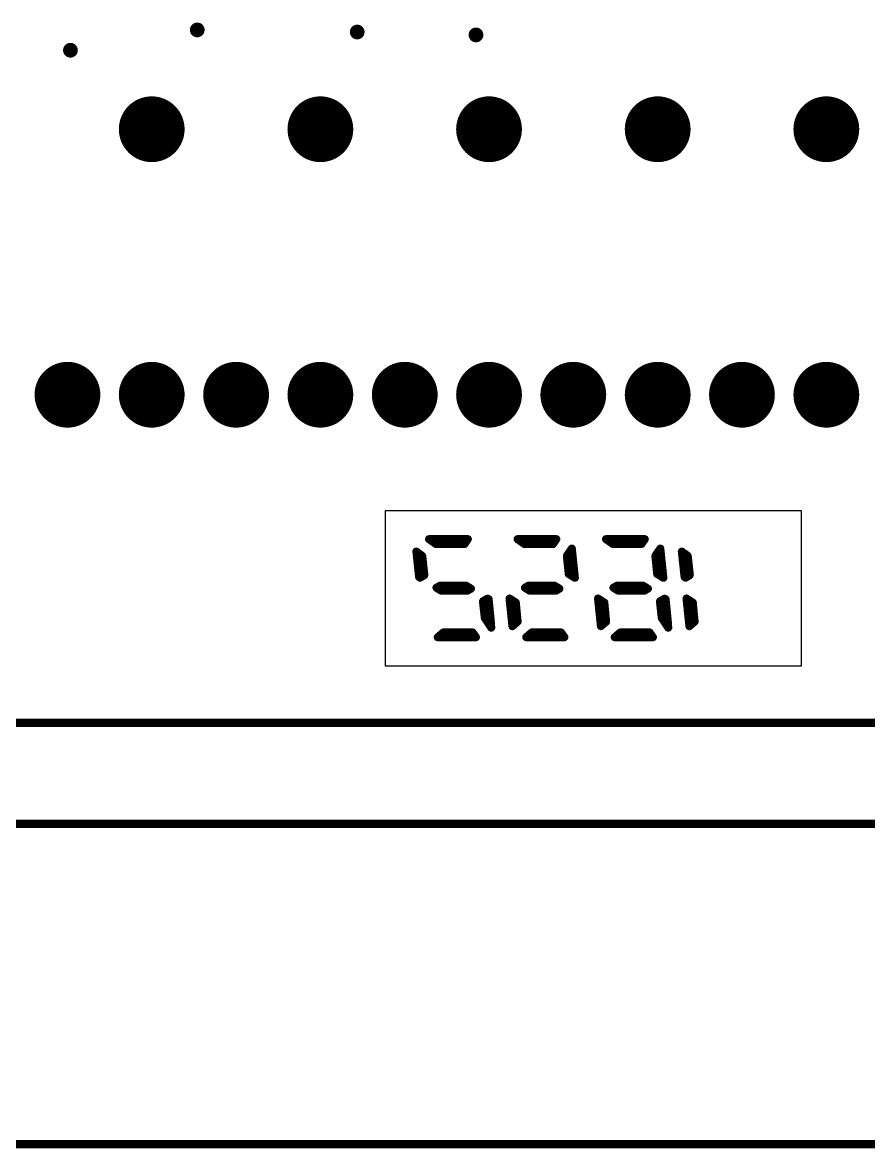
# Model space of a CAD drawing. Header units: inches. Extents: x -10 to 237, y -10 to 218.
# Drawn here: x 48.93 to 69, y -10.1 to 16.61 of the extents above; entities that cross this region are included whole.
import ezdxf

# ---------------------------------------------------------------- set-up
doc = ezdxf.new("R2010")
doc.units = ezdxf.units.IN
doc.header["$MEASUREMENT"] = 0
doc.layers.get('0').update_dxf_attribs({"color": 1})
doc.layers.add('1_DRL', color=12, linetype='Continuous')
doc.layers.add('3_GBS', color=52, linetype='Continuous')

# ---------------------------------------------------------------- blocks, each defined once
blk = doc.blocks.new('D11ROUND0_35001X0_35001')
at = {"const_width": 0.175005}
blk.add_lwpolyline([(0.087502, 0, 1), (-0.087502, 0, 1), (0.087502, 0)], format="xyb", dxfattribs=at)
blk = doc.blocks.new('D13ROUND1_1X1_1')
at = {"const_width": 0.55}
blk.add_lwpolyline([(0.275, 0, 1), (-0.275, 0, 1), (0.275, 0)], format="xyb", dxfattribs=at)
blk = doc.blocks.new('D74ROUND1_5605X1_5605')
at = {"const_width": 0.78025}
blk.add_lwpolyline([(0.390125, 0, 1), (-0.390125, 0, 1), (0.390125, 0)], format="xyb", dxfattribs=at)

msp = doc.modelspace()

# ---------------------------------------------------------------- linework, layer by layer
at = {"layer": '3_GBS'}
msp.add_lwpolyline([(67.4147, 1.34968), (67.4147, 5.02821), (57.53321, 5.02821), (57.53321, 1.34968)], close=True, dxfattribs=at)
for points, const_width in [([(58.57677, 4.35671), (58.73971, 4.24091)], 0.18999), ([(59.49762, 4.35671), (58.57677, 4.35671)], 0.18999), ([(58.73971, 4.24091), (59.41873, 4.24091)], 0.18999), ([(58.74367, 4.32016), (59.36874, 4.32016)], 0.18999), ([(59.41873, 4.24091), (59.49762, 4.35671)], 0.18999), ([(60.67577, 4.35671), (60.83871, 4.24091)], 0.18999), ([(61.59663, 4.35671), (60.67577, 4.35671)], 0.18999), ([(60.83871, 4.24091), (61.51773, 4.24091)], 0.18999), ([(60.84268, 4.32016), (61.46775, 4.32016)], 0.18999), ([(61.51773, 4.24091), (61.59663, 4.35671)], 0.18999), ([(62.7748, 4.35671), (62.93772, 4.24091)], 0.18999), ([(63.69566, 4.35671), (62.7748, 4.35671)], 0.18999), ([(62.93772, 4.24091), (63.61674, 4.24091)], 0.18999), ([(62.94168, 4.32016), (63.56675, 4.32016)], 0.18999), ([(63.61674, 4.24091), (63.69566, 4.35671)], 0.18999), ([(58.27578, 4.06296), (58.34078, 3.45793)], 0.18999), ([(58.40976, 3.96413), (58.27578, 4.06296)], 0.18999), ([(58.38236, 3.5399), (58.33798, 3.93954)], 0.18999), ([(58.41776, 3.95117), (58.40976, 3.96413)], 0.18999), ([(58.46646, 3.51272), (58.41776, 3.95117)], 0.18999), ([(61.85195, 3.97101), (61.84669, 3.94901)], 0.18999), ([(61.84669, 3.94901), (61.88926, 3.53042)], 0.18999), ([(61.96396, 4.1337), (61.85195, 3.97101)], 0.18999), ([(61.91837, 3.95856), (61.96094, 3.53995)], 0.18999), ([(62.03681, 3.43926), (61.96396, 4.1337)], 0.18999), ([(63.95095, 3.97101), (63.94569, 3.94901)], 0.18999), ([(63.94569, 3.94901), (63.98826, 3.53042)], 0.18999), ([(64.06297, 4.1337), (63.95095, 3.97101)], 0.18999), ([(64.01737, 3.95856), (64.05997, 3.53995)], 0.18999), ([(64.13581, 3.43926), (64.06297, 4.1337)], 0.18999), ([(64.57279, 4.06296), (64.63779, 3.45793)], 0.18999), ([(64.7068, 3.96413), (64.57279, 4.06296)], 0.18999), ([(64.6794, 3.5399), (64.635, 3.93954)], 0.18999), ([(64.71478, 3.95117), (64.7068, 3.96413)], 0.18999), ([(64.7635, 3.51272), (64.71478, 3.95117)], 0.18999), ([(58.34078, 3.45793), (58.36409, 3.44188)], 0.18999), ([(58.36409, 3.44188), (58.46054, 3.49819)], 0.18999), ([(58.46054, 3.49819), (58.46646, 3.51272)], 0.18999), ([(61.88926, 3.53042), (62.03681, 3.43926)], 0.18999), ([(63.98826, 3.53042), (64.13581, 3.43926)], 0.18999), ([(64.63779, 3.45793), (64.66114, 3.44188)], 0.18999), ([(64.66114, 3.44188), (64.75755, 3.49819)], 0.18999), ([(64.75755, 3.49819), (64.7635, 3.51272)], 0.18999), ([(58.83239, 3.25115), (58.75254, 3.20357)], 0.18999), ([(58.75254, 3.20357), (58.86209, 3.13535)], 0.18999), ([(59.45767, 3.25115), (58.83239, 3.25115)], 0.18999), ([(58.86209, 3.13535), (59.49102, 3.13535)], 0.18999), ([(59.44177, 3.19756), (58.87761, 3.19756)], 0.18999), ([(59.57108, 3.18257), (59.45767, 3.25115)], 0.18999), ([(59.49102, 3.13535), (59.57108, 3.18257)], 0.18999), ([(60.9314, 3.25115), (60.85154, 3.20357)], 0.18999), ([(60.85154, 3.20357), (60.96109, 3.13535)], 0.18999), ([(61.55667, 3.25115), (60.9314, 3.25115)], 0.18999), ([(60.96109, 3.13535), (61.59002, 3.13535)], 0.18999), ([(61.54077, 3.19756), (60.97661, 3.19756)], 0.18999), ([(61.67008, 3.18257), (61.55667, 3.25115)], 0.18999), ([(61.59002, 3.13535), (61.67008, 3.18257)], 0.18999), ([(63.03043, 3.25115), (62.95055, 3.20357)], 0.18999), ([(62.95055, 3.20357), (63.0601, 3.13535)], 0.18999), ([(63.65568, 3.25115), (63.03043, 3.25115)], 0.18999), ([(63.0601, 3.13535), (63.68905, 3.13535)], 0.18999), ([(63.63978, 3.19756), (63.07562, 3.19756)], 0.18999), ([(63.76909, 3.18257), (63.65568, 3.25115)], 0.18999), ([(63.68905, 3.13535), (63.76909, 3.18257)], 0.18999), ([(59.86061, 2.88623), (59.85558, 2.87271)], 0.18999), ([(59.85558, 2.87271), (59.89891, 2.48821)], 0.18999), ([(59.95888, 2.94216), (59.86061, 2.88623)], 0.18999), ([(59.93166, 2.84495), (59.97499, 2.4605)], 0.18999), ([(59.97217, 2.94249), (59.95888, 2.94216)], 0.18999), ([(59.99096, 2.93068), (59.97217, 2.94249)], 0.18999), ([(60.04108, 2.42794), (59.99096, 2.93068)], 0.18999), ([(60.48563, 2.94894), (60.55416, 2.29108)], 0.18999), ([(60.63577, 2.85333), (60.48563, 2.94894)], 0.18999), ([(60.58154, 2.39103), (60.53831, 2.84422)], 0.18999), ([(60.67903, 2.40015), (60.63577, 2.85333)], 0.18999), ([(62.58463, 2.94894), (62.65316, 2.29108)], 0.18999), ([(62.73477, 2.85333), (62.58463, 2.94894)], 0.18999), ([(62.68055, 2.39103), (62.63731, 2.84422)], 0.18999), ([(62.77803, 2.40015), (62.73477, 2.85333)], 0.18999), ([(64.05862, 2.88623), (64.05359, 2.87271)], 0.18999), ([(64.05359, 2.87271), (64.09693, 2.48821)], 0.18999), ([(64.15689, 2.94216), (64.05862, 2.88623)], 0.18999), ([(64.12967, 2.84495), (64.173, 2.4605)], 0.18999), ([(64.17018, 2.94249), (64.15689, 2.94216)], 0.18999), ([(64.18898, 2.93068), (64.17018, 2.94249)], 0.18999), ([(64.23909, 2.42794), (64.18898, 2.93068)], 0.18999), ([(64.68364, 2.94894), (64.75217, 2.29108)], 0.18999), ([(64.83378, 2.85333), (64.68364, 2.94894)], 0.18999), ([(64.77955, 2.39103), (64.73632, 2.84422)], 0.18999), ([(64.87704, 2.40015), (64.83378, 2.85333)], 0.18999), ([(59.89891, 2.48821), (60.05302, 2.25631)], 0.18999), ([(60.05302, 2.25631), (60.04108, 2.42794)], 0.18999), ([(60.55416, 2.29108), (60.67903, 2.40015)], 0.18999), ([(62.65316, 2.29108), (62.77803, 2.40015)], 0.18999), ([(64.09693, 2.48821), (64.25103, 2.25631)], 0.18999), ([(64.25103, 2.25631), (64.23909, 2.42794)], 0.18999), ([(64.75217, 2.29108), (64.87704, 2.40015)], 0.18999), ([(58.91416, 2.14328), (58.78327, 2.02982)], 0.18999), ([(59.59003, 2.07419), (58.89384, 2.07419)], 0.18999), ([(59.61035, 2.14328), (58.91416, 2.14328)], 0.18999), ([(59.68967, 2.02982), (59.61035, 2.14328)], 0.18999), ([(61.01316, 2.14328), (60.88228, 2.02982)], 0.18999), ([(61.68903, 2.07419), (60.99284, 2.07419)], 0.18999), ([(61.70935, 2.14328), (61.01316, 2.14328)], 0.18999), ([(61.78867, 2.02982), (61.70935, 2.14328)], 0.18999), ([(63.11217, 2.14328), (62.98128, 2.02982)], 0.18999), ([(63.78804, 2.07419), (63.09185, 2.07419)], 0.18999), ([(63.80836, 2.14328), (63.11217, 2.14328)], 0.18999), ([(63.88768, 2.02982), (63.80836, 2.14328)], 0.18999), ([(58.78327, 2.02982), (59.68967, 2.02982)], 0.18999), ([(60.88228, 2.02982), (61.78867, 2.02982)], 0.18999), ([(62.98128, 2.02982), (63.88768, 2.02982)], 0.18999), ([(0, 0), (112.39477, 0)], 0.2), ([(17.97997, -2.4), (87.40983, -2.4)], 0.2), ([(-5.99999, -9.99998), (233.19953, -9.99998)], 0.2)]:
    msp.add_lwpolyline(points, dxfattribs=dict(at, const_width=const_width))
at = {"layer": '3_GBS', "const_width": 0.094995}
for points in [[(58.529273, 4.35671, 1), (58.624268, 4.35671, 1), (58.529273, 4.35671)], [(58.529273, 4.35671, 1), (58.624268, 4.35671, 1), (58.529273, 4.35671)], [(58.529273, 4.35671, 1), (58.624268, 4.35671, 1), (58.529273, 4.35671)], [(58.692213, 4.24091, 1), (58.787208, 4.24091, 1), (58.692213, 4.24091)], [(58.692213, 4.24091, 1), (58.787208, 4.24091, 1), (58.692213, 4.24091)], [(58.692213, 4.24091, 1), (58.787208, 4.24091, 1), (58.692213, 4.24091)], [(58.696173, 4.32016, 1), (58.791168, 4.32016, 1), (58.696173, 4.32016)], [(59.321243, 4.32016, 1), (59.416238, 4.32016, 1), (59.321243, 4.32016)], [(59.321243, 4.32016, 1), (59.416238, 4.32016, 1), (59.321243, 4.32016)], [(59.371232, 4.24091, 1), (59.466227, 4.24091, 1), (59.371232, 4.24091)], [(59.371232, 4.24091, 1), (59.466227, 4.24091, 1), (59.371232, 4.24091)], [(59.371232, 4.24091, 1), (59.466227, 4.24091, 1), (59.371232, 4.24091)], [(59.450122, 4.35671, 1), (59.545117, 4.35671, 1), (59.450122, 4.35671)], [(59.450122, 4.35671, 1), (59.545117, 4.35671, 1), (59.450122, 4.35671)], [(59.450122, 4.35671, 1), (59.545117, 4.35671, 1), (59.450122, 4.35671)], [(60.628273, 4.35671, 1), (60.723267, 4.35671, 1), (60.628273, 4.35671)], [(60.628273, 4.35671, 1), (60.723267, 4.35671, 1), (60.628273, 4.35671)], [(60.628273, 4.35671, 1), (60.723267, 4.35671, 1), (60.628273, 4.35671)], [(60.791213, 4.24091, 1), (60.886207, 4.24091, 1), (60.791213, 4.24091)], [(60.791213, 4.24091, 1), (60.886207, 4.24091, 1), (60.791213, 4.24091)], [(60.791213, 4.24091, 1), (60.886207, 4.24091, 1), (60.791213, 4.24091)], [(60.795183, 4.32016, 1), (60.890178, 4.32016, 1), (60.795183, 4.32016)], [(61.420253, 4.32016, 1), (61.515248, 4.32016, 1), (61.420253, 4.32016)], [(61.420253, 4.32016, 1), (61.515248, 4.32016, 1), (61.420253, 4.32016)], [(61.470233, 4.24091, 1), (61.565227, 4.24091, 1), (61.470233, 4.24091)], [(61.470233, 4.24091, 1), (61.565227, 4.24091, 1), (61.470233, 4.24091)], [(61.470233, 4.24091, 1), (61.565227, 4.24091, 1), (61.470233, 4.24091)], [(61.549132, 4.35671, 1), (61.644127, 4.35671, 1), (61.549132, 4.35671)], [(61.549132, 4.35671, 1), (61.644127, 4.35671, 1), (61.549132, 4.35671)], [(61.549132, 4.35671, 1), (61.644127, 4.35671, 1), (61.549132, 4.35671)], [(62.727303, 4.35671, 1), (62.822297, 4.35671, 1), (62.727303, 4.35671)], [(62.727303, 4.35671, 1), (62.822297, 4.35671, 1), (62.727303, 4.35671)], [(62.727303, 4.35671, 1), (62.822297, 4.35671, 1), (62.727303, 4.35671)], [(62.890223, 4.24091, 1), (62.985217, 4.24091, 1), (62.890223, 4.24091)], [(62.890223, 4.24091, 1), (62.985217, 4.24091, 1), (62.890223, 4.24091)], [(62.890223, 4.24091, 1), (62.985217, 4.24091, 1), (62.890223, 4.24091)], [(62.894182, 4.32016, 1), (62.989177, 4.32016, 1), (62.894182, 4.32016)], [(63.519253, 4.32016, 1), (63.614247, 4.32016, 1), (63.519253, 4.32016)], [(63.519253, 4.32016, 1), (63.614247, 4.32016, 1), (63.519253, 4.32016)], [(63.569243, 4.24091, 1), (63.664237, 4.24091, 1), (63.569243, 4.24091)], [(63.569243, 4.24091, 1), (63.664237, 4.24091, 1), (63.569243, 4.24091)], [(63.569243, 4.24091, 1), (63.664237, 4.24091, 1), (63.569243, 4.24091)], [(63.648162, 4.35671, 1), (63.743157, 4.35671, 1), (63.648162, 4.35671)], [(63.648162, 4.35671, 1), (63.743157, 4.35671, 1), (63.648162, 4.35671)], [(63.648162, 4.35671, 1), (63.743157, 4.35671, 1), (63.648162, 4.35671)], [(58.228282, 4.06296, 1), (58.323277, 4.06296, 1), (58.228282, 4.06296)], [(58.228282, 4.06296, 1), (58.323277, 4.06296, 1), (58.228282, 4.06296)], [(58.228282, 4.06296, 1), (58.323277, 4.06296, 1), (58.228282, 4.06296)], [(58.290483, 3.93954, 1), (58.385478, 3.93954, 1), (58.290483, 3.93954)], [(58.290483, 3.93954, 1), (58.385478, 3.93954, 1), (58.290483, 3.93954)], [(58.362263, 3.96413, 1), (58.457257, 3.96413, 1), (58.362263, 3.96413)], [(58.362263, 3.96413, 1), (58.457257, 3.96413, 1), (58.362263, 3.96413)], [(58.362263, 3.96413, 1), (58.457257, 3.96413, 1), (58.362263, 3.96413)], [(58.370263, 3.95117, 1), (58.465258, 3.95117, 1), (58.370263, 3.95117)], [(58.370263, 3.95117, 1), (58.465258, 3.95117, 1), (58.370263, 3.95117)], [(58.370263, 3.95117, 1), (58.465258, 3.95117, 1), (58.370263, 3.95117)], [(61.799193, 3.94901, 1), (61.894188, 3.94901, 1), (61.799193, 3.94901)], [(61.799193, 3.94901, 1), (61.894188, 3.94901, 1), (61.799193, 3.94901)], [(61.799193, 3.94901, 1), (61.894188, 3.94901, 1), (61.799193, 3.94901)], [(61.804453, 3.97101, 1), (61.899448, 3.97101, 1), (61.804453, 3.97101)], [(61.804453, 3.97101, 1), (61.899448, 3.97101, 1), (61.804453, 3.97101)], [(61.804453, 3.97101, 1), (61.899448, 3.97101, 1), (61.804453, 3.97101)], [(61.870873, 3.95856, 1), (61.965868, 3.95856, 1), (61.870873, 3.95856)], [(61.916463, 4.1337, 1), (62.011457, 4.1337, 1), (61.916463, 4.1337)], [(61.916463, 4.1337, 1), (62.011457, 4.1337, 1), (61.916463, 4.1337)], [(61.916463, 4.1337, 1), (62.011457, 4.1337, 1), (61.916463, 4.1337)], [(63.898193, 3.94901, 1), (63.993187, 3.94901, 1), (63.898193, 3.94901)], [(63.898193, 3.94901, 1), (63.993187, 3.94901, 1), (63.898193, 3.94901)], [(63.898193, 3.94901, 1), (63.993187, 3.94901, 1), (63.898193, 3.94901)], [(63.903453, 3.97101, 1), (63.998447, 3.97101, 1), (63.903453, 3.97101)], [(63.903453, 3.97101, 1), (63.998447, 3.97101, 1), (63.903453, 3.97101)], [(63.903453, 3.97101, 1), (63.998447, 3.97101, 1), (63.903453, 3.97101)], [(63.969873, 3.95856, 1), (64.064868, 3.95856, 1), (63.969873, 3.95856)], [(64.015473, 4.1337, 1), (64.110468, 4.1337, 1), (64.015473, 4.1337)], [(64.015473, 4.1337, 1), (64.110468, 4.1337, 1), (64.015473, 4.1337)], [(64.015473, 4.1337, 1), (64.110468, 4.1337, 1), (64.015473, 4.1337)], [(64.525292, 4.06296, 1), (64.620288, 4.06296, 1), (64.525292, 4.06296)], [(64.525292, 4.06296, 1), (64.620288, 4.06296, 1), (64.525292, 4.06296)], [(64.525292, 4.06296, 1), (64.620288, 4.06296, 1), (64.525292, 4.06296)], [(64.587502, 3.93954, 1), (64.682498, 3.93954, 1), (64.587502, 3.93954)], [(64.587502, 3.93954, 1), (64.682498, 3.93954, 1), (64.587502, 3.93954)], [(64.659302, 3.96413, 1), (64.754298, 3.96413, 1), (64.659302, 3.96413)], [(64.659302, 3.96413, 1), (64.754298, 3.96413, 1), (64.659302, 3.96413)], [(64.659302, 3.96413, 1), (64.754298, 3.96413, 1), (64.659302, 3.96413)], [(64.667282, 3.95117, 1), (64.762278, 3.95117, 1), (64.667282, 3.95117)], [(64.667282, 3.95117, 1), (64.762278, 3.95117, 1), (64.667282, 3.95117)], [(64.667282, 3.95117, 1), (64.762278, 3.95117, 1), (64.667282, 3.95117)], [(58.293283, 3.45793, 1), (58.388278, 3.45793, 1), (58.293283, 3.45793)], [(58.293283, 3.45793, 1), (58.388278, 3.45793, 1), (58.293283, 3.45793)], [(58.293283, 3.45793, 1), (58.388278, 3.45793, 1), (58.293283, 3.45793)], [(58.316592, 3.44188, 1), (58.411587, 3.44188, 1), (58.316592, 3.44188)], [(58.316592, 3.44188, 1), (58.411587, 3.44188, 1), (58.316592, 3.44188)], [(58.316592, 3.44188, 1), (58.411587, 3.44188, 1), (58.316592, 3.44188)], [(58.334863, 3.5399, 1), (58.429857, 3.5399, 1), (58.334863, 3.5399)], [(58.413043, 3.49819, 1), (58.508038, 3.49819, 1), (58.413043, 3.49819)], [(58.413043, 3.49819, 1), (58.508038, 3.49819, 1), (58.413043, 3.49819)], [(58.413043, 3.49819, 1), (58.508038, 3.49819, 1), (58.413043, 3.49819)], [(58.418962, 3.51272, 1), (58.513957, 3.51272, 1), (58.418962, 3.51272)], [(58.418962, 3.51272, 1), (58.513957, 3.51272, 1), (58.418962, 3.51272)], [(58.418962, 3.51272, 1), (58.513957, 3.51272, 1), (58.418962, 3.51272)], [(61.841763, 3.53042, 1), (61.936757, 3.53042, 1), (61.841763, 3.53042)], [(61.841763, 3.53042, 1), (61.936757, 3.53042, 1), (61.841763, 3.53042)], [(61.841763, 3.53042, 1), (61.936757, 3.53042, 1), (61.841763, 3.53042)], [(61.913443, 3.53995, 1), (62.008437, 3.53995, 1), (61.913443, 3.53995)], [(61.913443, 3.53995, 1), (62.008437, 3.53995, 1), (61.913443, 3.53995)], [(61.989313, 3.43926, 1), (62.084308, 3.43926, 1), (61.989313, 3.43926)], [(61.989313, 3.43926, 1), (62.084308, 3.43926, 1), (61.989313, 3.43926)], [(61.989313, 3.43926, 1), (62.084308, 3.43926, 1), (61.989313, 3.43926)], [(63.940762, 3.53042, 1), (64.035758, 3.53042, 1), (63.940762, 3.53042)], [(63.940762, 3.53042, 1), (64.035758, 3.53042, 1), (63.940762, 3.53042)], [(63.940762, 3.53042, 1), (64.035758, 3.53042, 1), (63.940762, 3.53042)], [(64.012473, 3.53995, 1), (64.107468, 3.53995, 1), (64.012473, 3.53995)], [(64.012473, 3.53995, 1), (64.107468, 3.53995, 1), (64.012473, 3.53995)], [(64.088313, 3.43926, 1), (64.183308, 3.43926, 1), (64.088313, 3.43926)], [(64.088313, 3.43926, 1), (64.183308, 3.43926, 1), (64.088313, 3.43926)], [(64.088313, 3.43926, 1), (64.183308, 3.43926, 1), (64.088313, 3.43926)], [(64.590292, 3.45793, 1), (64.685288, 3.45793, 1), (64.590292, 3.45793)], [(64.590292, 3.45793, 1), (64.685288, 3.45793, 1), (64.590292, 3.45793)], [(64.590292, 3.45793, 1), (64.685288, 3.45793, 1), (64.590292, 3.45793)], [(64.613642, 3.44188, 1), (64.708638, 3.44188, 1), (64.613642, 3.44188)], [(64.613642, 3.44188, 1), (64.708638, 3.44188, 1), (64.613642, 3.44188)], [(64.613642, 3.44188, 1), (64.708638, 3.44188, 1), (64.613642, 3.44188)], [(64.631902, 3.5399, 1), (64.726898, 3.5399, 1), (64.631902, 3.5399)], [(64.710052, 3.49819, 1), (64.805048, 3.49819, 1), (64.710052, 3.49819)], [(64.710052, 3.49819, 1), (64.805048, 3.49819, 1), (64.710052, 3.49819)], [(64.710052, 3.49819, 1), (64.805048, 3.49819, 1), (64.710052, 3.49819)], [(64.716002, 3.51272, 1), (64.810997, 3.51272, 1), (64.716002, 3.51272)], [(64.716002, 3.51272, 1), (64.810997, 3.51272, 1), (64.716002, 3.51272)], [(64.716002, 3.51272, 1), (64.810997, 3.51272, 1), (64.716002, 3.51272)], [(58.705043, 3.20357, 1), (58.800038, 3.20357, 1), (58.705043, 3.20357)], [(58.705043, 3.20357, 1), (58.800038, 3.20357, 1), (58.705043, 3.20357)], [(58.705043, 3.20357, 1), (58.800038, 3.20357, 1), (58.705043, 3.20357)], [(58.784892, 3.25115, 1), (58.879887, 3.25115, 1), (58.784892, 3.25115)], [(58.784892, 3.25115, 1), (58.879887, 3.25115, 1), (58.784892, 3.25115)], [(58.784892, 3.25115, 1), (58.879887, 3.25115, 1), (58.784892, 3.25115)], [(58.814593, 3.13535, 1), (58.909588, 3.13535, 1), (58.814593, 3.13535)], [(58.814593, 3.13535, 1), (58.909588, 3.13535, 1), (58.814593, 3.13535)], [(58.814593, 3.13535, 1), (58.909588, 3.13535, 1), (58.814593, 3.13535)], [(58.830112, 3.19756, 1), (58.925107, 3.19756, 1), (58.830112, 3.19756)], [(58.830112, 3.19756, 1), (58.925107, 3.19756, 1), (58.830112, 3.19756)], [(59.394273, 3.19756, 1), (59.489267, 3.19756, 1), (59.394273, 3.19756)], [(59.410173, 3.25115, 1), (59.505167, 3.25115, 1), (59.410173, 3.25115)], [(59.410173, 3.25115, 1), (59.505167, 3.25115, 1), (59.410173, 3.25115)], [(59.410173, 3.25115, 1), (59.505167, 3.25115, 1), (59.410173, 3.25115)], [(59.443523, 3.13535, 1), (59.538517, 3.13535, 1), (59.443523, 3.13535)], [(59.443523, 3.13535, 1), (59.538517, 3.13535, 1), (59.443523, 3.13535)], [(59.443523, 3.13535, 1), (59.538517, 3.13535, 1), (59.443523, 3.13535)], [(59.523583, 3.18257, 1), (59.618578, 3.18257, 1), (59.523583, 3.18257)], [(59.523583, 3.18257, 1), (59.618578, 3.18257, 1), (59.523583, 3.18257)], [(59.523583, 3.18257, 1), (59.618578, 3.18257, 1), (59.523583, 3.18257)], [(60.804043, 3.20357, 1), (60.899037, 3.20357, 1), (60.804043, 3.20357)], [(60.804043, 3.20357, 1), (60.899037, 3.20357, 1), (60.804043, 3.20357)], [(60.804043, 3.20357, 1), (60.899037, 3.20357, 1), (60.804043, 3.20357)], [(60.883902, 3.25115, 1), (60.978897, 3.25115, 1), (60.883902, 3.25115)], [(60.883902, 3.25115, 1), (60.978897, 3.25115, 1), (60.883902, 3.25115)], [(60.883902, 3.25115, 1), (60.978897, 3.25115, 1), (60.883902, 3.25115)], [(60.913593, 3.13535, 1), (61.008587, 3.13535, 1), (60.913593, 3.13535)], [(60.913593, 3.13535, 1), (61.008587, 3.13535, 1), (60.913593, 3.13535)], [(60.913593, 3.13535, 1), (61.008587, 3.13535, 1), (60.913593, 3.13535)], [(60.929113, 3.19756, 1), (61.024108, 3.19756, 1), (60.929113, 3.19756)], [(60.929113, 3.19756, 1), (61.024108, 3.19756, 1), (60.929113, 3.19756)], [(61.493273, 3.19756, 1), (61.588268, 3.19756, 1), (61.493273, 3.19756)], [(61.509172, 3.25115, 1), (61.604167, 3.25115, 1), (61.509172, 3.25115)], [(61.509172, 3.25115, 1), (61.604167, 3.25115, 1), (61.509172, 3.25115)], [(61.509172, 3.25115, 1), (61.604167, 3.25115, 1), (61.509172, 3.25115)], [(61.542523, 3.13535, 1), (61.637518, 3.13535, 1), (61.542523, 3.13535)], [(61.542523, 3.13535, 1), (61.637518, 3.13535, 1), (61.542523, 3.13535)], [(61.542523, 3.13535, 1), (61.637518, 3.13535, 1), (61.542523, 3.13535)], [(61.622583, 3.18257, 1), (61.717577, 3.18257, 1), (61.622583, 3.18257)], [(61.622583, 3.18257, 1), (61.717577, 3.18257, 1), (61.622583, 3.18257)], [(61.622583, 3.18257, 1), (61.717577, 3.18257, 1), (61.622583, 3.18257)], [(62.903053, 3.20357, 1), (62.998047, 3.20357, 1), (62.903053, 3.20357)], [(62.903053, 3.20357, 1), (62.998047, 3.20357, 1), (62.903053, 3.20357)], [(62.903053, 3.20357, 1), (62.998047, 3.20357, 1), (62.903053, 3.20357)], [(62.982933, 3.25115, 1), (63.077928, 3.25115, 1), (62.982933, 3.25115)], [(62.982933, 3.25115, 1), (63.077928, 3.25115, 1), (62.982933, 3.25115)], [(62.982933, 3.25115, 1), (63.077928, 3.25115, 1), (62.982933, 3.25115)], [(63.012603, 3.13535, 1), (63.107597, 3.13535, 1), (63.012603, 3.13535)], [(63.012603, 3.13535, 1), (63.107597, 3.13535, 1), (63.012603, 3.13535)], [(63.012603, 3.13535, 1), (63.107597, 3.13535, 1), (63.012603, 3.13535)], [(63.028123, 3.19756, 1), (63.123117, 3.19756, 1), (63.028123, 3.19756)], [(63.028123, 3.19756, 1), (63.123117, 3.19756, 1), (63.028123, 3.19756)], [(63.592283, 3.19756, 1), (63.687278, 3.19756, 1), (63.592283, 3.19756)], [(63.608182, 3.25115, 1), (63.703177, 3.25115, 1), (63.608182, 3.25115)], [(63.608182, 3.25115, 1), (63.703177, 3.25115, 1), (63.608182, 3.25115)], [(63.608182, 3.25115, 1), (63.703177, 3.25115, 1), (63.608182, 3.25115)], [(63.641553, 3.13535, 1), (63.736548, 3.13535, 1), (63.641553, 3.13535)], [(63.641553, 3.13535, 1), (63.736548, 3.13535, 1), (63.641553, 3.13535)], [(63.641553, 3.13535, 1), (63.736548, 3.13535, 1), (63.641553, 3.13535)], [(63.721593, 3.18257, 1), (63.816587, 3.18257, 1), (63.721593, 3.18257)], [(63.721593, 3.18257, 1), (63.816587, 3.18257, 1), (63.721593, 3.18257)], [(63.721593, 3.18257, 1), (63.816587, 3.18257, 1), (63.721593, 3.18257)], [(59.808083, 2.87271, 1), (59.903078, 2.87271, 1), (59.808083, 2.87271)], [(59.808083, 2.87271, 1), (59.903078, 2.87271, 1), (59.808083, 2.87271)], [(59.808083, 2.87271, 1), (59.903078, 2.87271, 1), (59.808083, 2.87271)], [(59.813113, 2.88623, 1), (59.908108, 2.88623, 1), (59.813113, 2.88623)], [(59.813113, 2.88623, 1), (59.908108, 2.88623, 1), (59.813113, 2.88623)], [(59.813113, 2.88623, 1), (59.908108, 2.88623, 1), (59.813113, 2.88623)], [(59.884163, 2.84495, 1), (59.979157, 2.84495, 1), (59.884163, 2.84495)], [(59.911383, 2.94216, 1), (60.006377, 2.94216, 1), (59.911383, 2.94216)], [(59.911383, 2.94216, 1), (60.006377, 2.94216, 1), (59.911383, 2.94216)], [(59.911383, 2.94216, 1), (60.006377, 2.94216, 1), (59.911383, 2.94216)], [(59.924673, 2.94249, 1), (60.019667, 2.94249, 1), (59.924673, 2.94249)], [(59.924673, 2.94249, 1), (60.019667, 2.94249, 1), (59.924673, 2.94249)], [(59.924673, 2.94249, 1), (60.019667, 2.94249, 1), (59.924673, 2.94249)], [(59.943463, 2.93068, 1), (60.038458, 2.93068, 1), (59.943463, 2.93068)], [(59.943463, 2.93068, 1), (60.038458, 2.93068, 1), (59.943463, 2.93068)], [(59.943463, 2.93068, 1), (60.038458, 2.93068, 1), (59.943463, 2.93068)], [(60.438133, 2.94894, 1), (60.533127, 2.94894, 1), (60.438133, 2.94894)], [(60.438133, 2.94894, 1), (60.533127, 2.94894, 1), (60.438133, 2.94894)], [(60.438133, 2.94894, 1), (60.533127, 2.94894, 1), (60.438133, 2.94894)], [(60.490813, 2.84422, 1), (60.585808, 2.84422, 1), (60.490813, 2.84422)], [(60.490813, 2.84422, 1), (60.585808, 2.84422, 1), (60.490813, 2.84422)], [(60.588273, 2.85333, 1), (60.683267, 2.85333, 1), (60.588273, 2.85333)], [(60.588273, 2.85333, 1), (60.683267, 2.85333, 1), (60.588273, 2.85333)], [(60.588273, 2.85333, 1), (60.683267, 2.85333, 1), (60.588273, 2.85333)], [(62.537132, 2.94894, 1), (62.632127, 2.94894, 1), (62.537132, 2.94894)], [(62.537132, 2.94894, 1), (62.632127, 2.94894, 1), (62.537132, 2.94894)], [(62.537132, 2.94894, 1), (62.632127, 2.94894, 1), (62.537132, 2.94894)], [(62.589813, 2.84422, 1), (62.684807, 2.84422, 1), (62.589813, 2.84422)], [(62.589813, 2.84422, 1), (62.684807, 2.84422, 1), (62.589813, 2.84422)], [(62.687272, 2.85333, 1), (62.782267, 2.85333, 1), (62.687272, 2.85333)], [(62.687272, 2.85333, 1), (62.782267, 2.85333, 1), (62.687272, 2.85333)], [(62.687272, 2.85333, 1), (62.782267, 2.85333, 1), (62.687272, 2.85333)], [(64.006092, 2.87271, 1), (64.101088, 2.87271, 1), (64.006092, 2.87271)], [(64.006092, 2.87271, 1), (64.101088, 2.87271, 1), (64.006092, 2.87271)], [(64.006092, 2.87271, 1), (64.101088, 2.87271, 1), (64.006092, 2.87271)], [(64.011122, 2.88623, 1), (64.106118, 2.88623, 1), (64.011122, 2.88623)], [(64.011122, 2.88623, 1), (64.106118, 2.88623, 1), (64.011122, 2.88623)], [(64.011122, 2.88623, 1), (64.106118, 2.88623, 1), (64.011122, 2.88623)], [(64.082172, 2.84495, 1), (64.177168, 2.84495, 1), (64.082172, 2.84495)], [(64.109392, 2.94216, 1), (64.204388, 2.94216, 1), (64.109392, 2.94216)], [(64.109392, 2.94216, 1), (64.204388, 2.94216, 1), (64.109392, 2.94216)], [(64.109392, 2.94216, 1), (64.204388, 2.94216, 1), (64.109392, 2.94216)], [(64.122682, 2.94249, 1), (64.217678, 2.94249, 1), (64.122682, 2.94249)], [(64.122682, 2.94249, 1), (64.217678, 2.94249, 1), (64.122682, 2.94249)], [(64.122682, 2.94249, 1), (64.217678, 2.94249, 1), (64.122682, 2.94249)], [(64.141482, 2.93068, 1), (64.236478, 2.93068, 1), (64.141482, 2.93068)], [(64.141482, 2.93068, 1), (64.236478, 2.93068, 1), (64.141482, 2.93068)], [(64.141482, 2.93068, 1), (64.236478, 2.93068, 1), (64.141482, 2.93068)], [(64.636142, 2.94894, 1), (64.731138, 2.94894, 1), (64.636142, 2.94894)], [(64.636142, 2.94894, 1), (64.731138, 2.94894, 1), (64.636142, 2.94894)], [(64.636142, 2.94894, 1), (64.731138, 2.94894, 1), (64.636142, 2.94894)], [(64.688823, 2.84422, 1), (64.783818, 2.84422, 1), (64.688823, 2.84422)], [(64.688823, 2.84422, 1), (64.783818, 2.84422, 1), (64.688823, 2.84422)], [(64.786282, 2.85333, 1), (64.881278, 2.85333, 1), (64.786282, 2.85333)], [(64.786282, 2.85333, 1), (64.881278, 2.85333, 1), (64.786282, 2.85333)], [(64.786282, 2.85333, 1), (64.881278, 2.85333, 1), (64.786282, 2.85333)], [(59.851413, 2.48821, 1), (59.946407, 2.48821, 1), (59.851413, 2.48821)], [(59.851413, 2.48821, 1), (59.946407, 2.48821, 1), (59.851413, 2.48821)], [(59.851413, 2.48821, 1), (59.946407, 2.48821, 1), (59.851413, 2.48821)], [(59.927493, 2.4605, 1), (60.022487, 2.4605, 1), (59.927493, 2.4605)], [(59.927493, 2.4605, 1), (60.022487, 2.4605, 1), (59.927493, 2.4605)], [(59.993583, 2.42794, 1), (60.088578, 2.42794, 1), (59.993583, 2.42794)], [(59.993583, 2.42794, 1), (60.088578, 2.42794, 1), (59.993583, 2.42794)], [(59.993583, 2.42794, 1), (60.088578, 2.42794, 1), (59.993583, 2.42794)], [(60.534042, 2.39103, 1), (60.629037, 2.39103, 1), (60.534042, 2.39103)], [(60.631532, 2.40015, 1), (60.726527, 2.40015, 1), (60.631532, 2.40015)], [(60.631532, 2.40015, 1), (60.726527, 2.40015, 1), (60.631532, 2.40015)], [(60.631532, 2.40015, 1), (60.726527, 2.40015, 1), (60.631532, 2.40015)], [(62.633052, 2.39103, 1), (62.728047, 2.39103, 1), (62.633052, 2.39103)], [(62.730533, 2.40015, 1), (62.825528, 2.40015, 1), (62.730533, 2.40015)], [(62.730533, 2.40015, 1), (62.825528, 2.40015, 1), (62.730533, 2.40015)], [(62.730533, 2.40015, 1), (62.825528, 2.40015, 1), (62.730533, 2.40015)], [(64.049432, 2.48821, 1), (64.144428, 2.48821, 1), (64.049432, 2.48821)], [(64.049432, 2.48821, 1), (64.144428, 2.48821, 1), (64.049432, 2.48821)], [(64.049432, 2.48821, 1), (64.144428, 2.48821, 1), (64.049432, 2.48821)], [(64.125502, 2.4605, 1), (64.220498, 2.4605, 1), (64.125502, 2.4605)], [(64.125502, 2.4605, 1), (64.220498, 2.4605, 1), (64.125502, 2.4605)], [(64.191592, 2.42794, 1), (64.286588, 2.42794, 1), (64.191592, 2.42794)], [(64.191592, 2.42794, 1), (64.286588, 2.42794, 1), (64.191592, 2.42794)], [(64.191592, 2.42794, 1), (64.286588, 2.42794, 1), (64.191592, 2.42794)], [(64.732052, 2.39103, 1), (64.827048, 2.39103, 1), (64.732052, 2.39103)], [(64.829542, 2.40015, 1), (64.924538, 2.40015, 1), (64.829542, 2.40015)], [(64.829542, 2.40015, 1), (64.924538, 2.40015, 1), (64.829542, 2.40015)], [(64.829542, 2.40015, 1), (64.924538, 2.40015, 1), (64.829542, 2.40015)], [(58.846342, 2.07419, 1), (58.941337, 2.07419, 1), (58.846342, 2.07419)], [(58.846342, 2.07419, 1), (58.941337, 2.07419, 1), (58.846342, 2.07419)], [(58.866663, 2.14328, 1), (58.961658, 2.14328, 1), (58.866663, 2.14328)], [(58.866663, 2.14328, 1), (58.961658, 2.14328, 1), (58.866663, 2.14328)], [(58.866663, 2.14328, 1), (58.961658, 2.14328, 1), (58.866663, 2.14328)], [(59.542533, 2.07419, 1), (59.637527, 2.07419, 1), (59.542533, 2.07419)], [(59.562852, 2.14328, 1), (59.657847, 2.14328, 1), (59.562852, 2.14328)], [(59.562852, 2.14328, 1), (59.657847, 2.14328, 1), (59.562852, 2.14328)], [(59.562852, 2.14328, 1), (59.657847, 2.14328, 1), (59.562852, 2.14328)], [(60.005522, 2.25631, 1), (60.100517, 2.25631, 1), (60.005522, 2.25631)], [(60.005522, 2.25631, 1), (60.100517, 2.25631, 1), (60.005522, 2.25631)], [(60.005522, 2.25631, 1), (60.100517, 2.25631, 1), (60.005522, 2.25631)], [(60.506663, 2.29108, 1), (60.601658, 2.29108, 1), (60.506663, 2.29108)], [(60.506663, 2.29108, 1), (60.601658, 2.29108, 1), (60.506663, 2.29108)], [(60.506663, 2.29108, 1), (60.601658, 2.29108, 1), (60.506663, 2.29108)], [(60.945343, 2.07419, 1), (61.040338, 2.07419, 1), (60.945343, 2.07419)], [(60.945343, 2.07419, 1), (61.040338, 2.07419, 1), (60.945343, 2.07419)], [(60.965663, 2.14328, 1), (61.060657, 2.14328, 1), (60.965663, 2.14328)], [(60.965663, 2.14328, 1), (61.060657, 2.14328, 1), (60.965663, 2.14328)], [(60.965663, 2.14328, 1), (61.060657, 2.14328, 1), (60.965663, 2.14328)], [(61.641533, 2.07419, 1), (61.736528, 2.07419, 1), (61.641533, 2.07419)], [(61.661853, 2.14328, 1), (61.756847, 2.14328, 1), (61.661853, 2.14328)], [(61.661853, 2.14328, 1), (61.756847, 2.14328, 1), (61.661853, 2.14328)], [(61.661853, 2.14328, 1), (61.756847, 2.14328, 1), (61.661853, 2.14328)], [(62.605663, 2.29108, 1), (62.700657, 2.29108, 1), (62.605663, 2.29108)], [(62.605663, 2.29108, 1), (62.700657, 2.29108, 1), (62.605663, 2.29108)], [(62.605663, 2.29108, 1), (62.700657, 2.29108, 1), (62.605663, 2.29108)], [(63.044353, 2.07419, 1), (63.139348, 2.07419, 1), (63.044353, 2.07419)], [(63.044353, 2.07419, 1), (63.139348, 2.07419, 1), (63.044353, 2.07419)], [(63.064673, 2.14328, 1), (63.159667, 2.14328, 1), (63.064673, 2.14328)], [(63.064673, 2.14328, 1), (63.159667, 2.14328, 1), (63.064673, 2.14328)], [(63.064673, 2.14328, 1), (63.159667, 2.14328, 1), (63.064673, 2.14328)], [(63.740543, 2.07419, 1), (63.835538, 2.07419, 1), (63.740543, 2.07419)], [(63.760863, 2.14328, 1), (63.855857, 2.14328, 1), (63.760863, 2.14328)], [(63.760863, 2.14328, 1), (63.855857, 2.14328, 1), (63.760863, 2.14328)], [(63.760863, 2.14328, 1), (63.855857, 2.14328, 1), (63.760863, 2.14328)], [(64.203532, 2.25631, 1), (64.298528, 2.25631, 1), (64.203532, 2.25631)], [(64.203532, 2.25631, 1), (64.298528, 2.25631, 1), (64.203532, 2.25631)], [(64.203532, 2.25631, 1), (64.298528, 2.25631, 1), (64.203532, 2.25631)], [(64.704673, 2.29108, 1), (64.799668, 2.29108, 1), (64.704673, 2.29108)], [(64.704673, 2.29108, 1), (64.799668, 2.29108, 1), (64.704673, 2.29108)], [(64.704673, 2.29108, 1), (64.799668, 2.29108, 1), (64.704673, 2.29108)], [(58.735773, 2.02982, 1), (58.830768, 2.02982, 1), (58.735773, 2.02982)], [(58.735773, 2.02982, 1), (58.830768, 2.02982, 1), (58.735773, 2.02982)], [(58.735773, 2.02982, 1), (58.830768, 2.02982, 1), (58.735773, 2.02982)], [(59.642173, 2.02982, 1), (59.737167, 2.02982, 1), (59.642173, 2.02982)], [(59.642173, 2.02982, 1), (59.737167, 2.02982, 1), (59.642173, 2.02982)], [(59.642173, 2.02982, 1), (59.737167, 2.02982, 1), (59.642173, 2.02982)], [(60.834783, 2.02982, 1), (60.929778, 2.02982, 1), (60.834783, 2.02982)], [(60.834783, 2.02982, 1), (60.929778, 2.02982, 1), (60.834783, 2.02982)], [(60.834783, 2.02982, 1), (60.929778, 2.02982, 1), (60.834783, 2.02982)], [(61.741173, 2.02982, 1), (61.836168, 2.02982, 1), (61.741173, 2.02982)], [(61.741173, 2.02982, 1), (61.836168, 2.02982, 1), (61.741173, 2.02982)], [(61.741173, 2.02982, 1), (61.836168, 2.02982, 1), (61.741173, 2.02982)], [(62.933783, 2.02982, 1), (63.028777, 2.02982, 1), (62.933783, 2.02982)], [(62.933783, 2.02982, 1), (63.028777, 2.02982, 1), (62.933783, 2.02982)], [(62.933783, 2.02982, 1), (63.028777, 2.02982, 1), (62.933783, 2.02982)], [(63.840183, 2.02982, 1), (63.935178, 2.02982, 1), (63.840183, 2.02982)], [(63.840183, 2.02982, 1), (63.935178, 2.02982, 1), (63.840183, 2.02982)], [(63.840183, 2.02982, 1), (63.935178, 2.02982, 1), (63.840183, 2.02982)]]:
    msp.add_lwpolyline(points, format="xyb", close=True, dxfattribs=at)

# ---------------------------------------------------------------- block references
at = {"layer": '1_DRL'}
for name, p in [('D11ROUND0_35001X0_35001', (53.07838, 16.43888)), ('D11ROUND0_35001X0_35001', (56.87314, 16.38808)), ('D11ROUND0_35001X0_35001', (59.69, 16.3195)), ('D11ROUND0_35001X0_35001', (50.07102, 15.95628)), ('D13ROUND1_1X1_1', (51.99888, 14.08176)), ('D13ROUND1_1X1_1', (55.99938, 14.08176)), ('D13ROUND1_1X1_1', (59.99988, 14.08176)), ('D13ROUND1_1X1_1', (64.00038, 14.08176)), ('D13ROUND1_1X1_1', (68.00088, 14.08176)), ('D13ROUND1_1X1_1', (49.9999, 7.78256)), ('D13ROUND1_1X1_1', (51.99888, 7.78256)), ('D13ROUND1_1X1_1', (54.0004, 7.78256)), ('D13ROUND1_1X1_1', (55.99938, 7.78256)), ('D13ROUND1_1X1_1', (58.0009, 7.78256)), ('D13ROUND1_1X1_1', (59.99988, 7.78256)), ('D13ROUND1_1X1_1', (61.99886, 7.78256)), ('D13ROUND1_1X1_1', (64.00038, 7.78256)), ('D13ROUND1_1X1_1', (65.99936, 7.78256)), ('D13ROUND1_1X1_1', (68.00088, 7.78256))]:
    msp.add_blockref(name, p, dxfattribs=at)
at = {"layer": '3_GBS'}
for p in [(51.99888, 14.08176), (55.99938, 14.08176), (59.99988, 14.08176), (64.00038, 14.08176), (68.00088, 14.08176), (49.9999, 7.78256), (51.99888, 7.78256), (54.0004, 7.78256), (55.99938, 7.78256), (58.0009, 7.78256), (59.99988, 7.78256), (61.99886, 7.78256), (64.00038, 7.78256), (65.99936, 7.78256), (68.00088, 7.78256)]:
    msp.add_blockref('D74ROUND1_5605X1_5605', p, dxfattribs=at)

doc.saveas('drawing.dxf')
